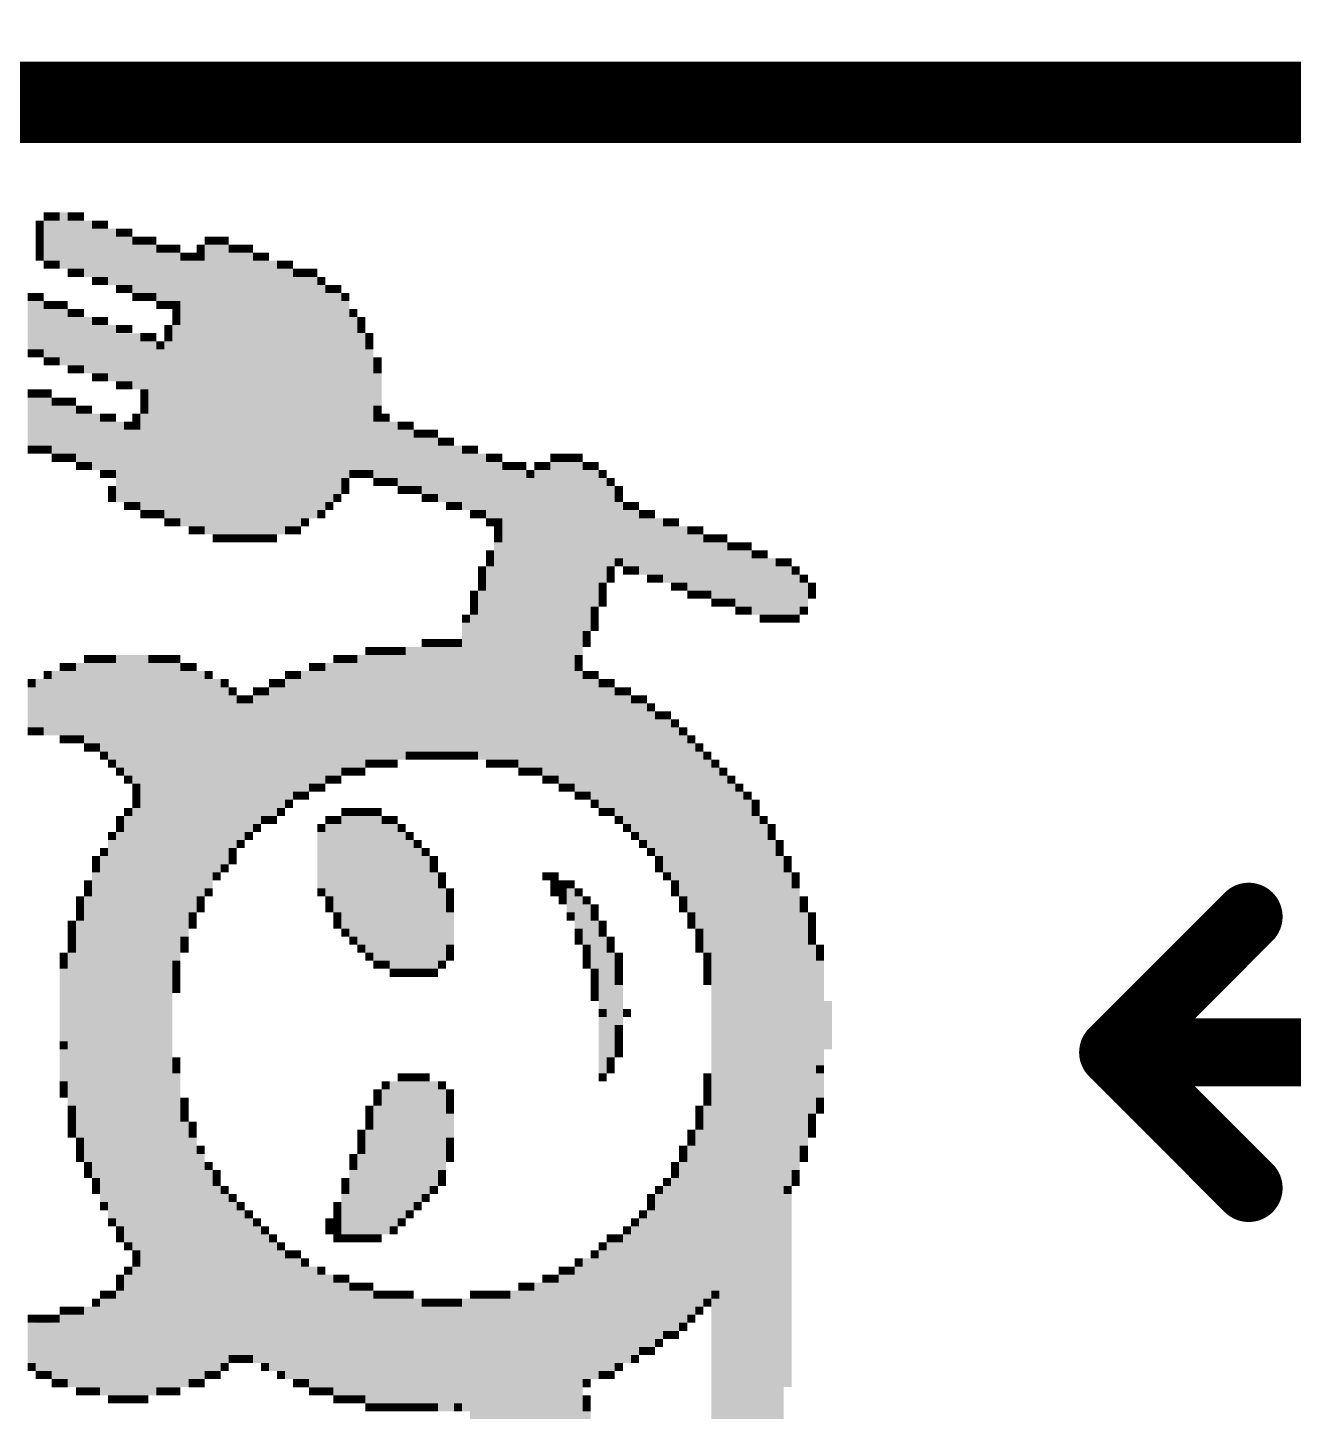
# Model space of a CAD drawing. Extents: x -16 to 95, y -11 to 53.
# Drawn here: x 53.09 to 57.83, y 24.56 to 29.74 of the extents above; entities that cross this region are included whole.
import ezdxf

# ---------------------------------------------------------------- set-up
doc = ezdxf.new("R2010")
doc.units = 0
doc.layers.add('21', color=41, linetype='CONTINUOUS')
doc.layers.add('51', color=53, linetype='CONTINUOUS')

# ---------------------------------------------------------------- blocks, each defined once
blk = doc.blocks.new('RECT')
blk.add_solid([(-0.5, -0.5), (0.5, -0.5), (-0.5, 0.5), (0.5, 0.5)])

msp = doc.modelspace()

# ---------------------------------------------------------------- linework, layer by layer
at = {"layer": '21'}
for points, const_width in [([(59.182, 29.464), (52.324, 29.464)], 0.3048), ([(57.15, 25.908), (57.658, 26.416)], 0.254), ([(57.15, 25.908), (58.674, 25.908)], 0.254), ([(57.15, 25.908), (57.658, 25.4)], 0.254)]:
    msp.add_lwpolyline(points, dxfattribs=dict(at, const_width=const_width))
at = {"layer": '21', "const_width": 0.127}
for points in [[(57.7029, 26.3711, 1), (57.6131, 26.4609)], [(57.15, 25.9715, 1), (57.15, 25.8445)], [(57.1949, 25.9529, 1), (57.1051, 25.8631)], [(57.1051, 25.9529, 1), (57.1949, 25.8631)], [(57.6131, 25.3551, 1), (57.7029, 25.4449)]]:
    msp.add_lwpolyline(points, format="xyb", dxfattribs=at)
at = {"layer": '51', "const_width": 0.127}
msp.add_lwpolyline([(58.48, 34.13, 0.4142), (48.48, 24.13)], format="xyb", dxfattribs=at)

# ---------------------------------------------------------------- block references
at = {"layer": '21', "rotation": 90}
for p, xscale, yscale in [((53.1308, 29.0068), 0.03, 0.0302), ((53.1609, 29.0369), 0.0302, 0.03), ((53.1609, 28.9465), 0.1506, 0.03), ((53.191, 29.0369), 0.0302, 0.0302), ((53.191, 28.9465), 0.1506, 0.0302), ((53.2211, 28.9466), 0.2108, 0.03), ((53.2512, 29.0369), 0.0302, 0.0302), ((53.2512, 28.9315), 0.1806, 0.0302), ((53.2815, 29.0369), 0.0302, 0.0302), ((53.2815, 28.9315), 0.1806, 0.0302), ((53.3116, 28.9164), 0.2108, 0.03), ((53.3417, 29.0068), 0.03, 0.0302), ((53.3718, 29.0068), 0.03, 0.03), ((53.1308, 28.9767), 0.0302, 0.0302), ((53.1308, 28.9466), 0.03, 0.0302), ((53.3417, 28.9014), 0.1809, 0.0302), ((53.3718, 28.9014), 0.1809, 0.03), ((53.4018, 28.8864), 0.2108, 0.0302), ((53.4319, 28.9767), 0.0302, 0.03), ((53.4319, 28.8713), 0.1806, 0.03), ((53.462, 28.9767), 0.0302, 0.0302), ((53.462, 28.8713), 0.1806, 0.0302), ((53.4923, 28.9466), 0.03, 0.0302), ((53.5224, 28.9466), 0.03, 0.03), ((53.5525, 28.9466), 0.03, 0.0302), ((53.7633, 28.9466), 0.03, 0.0302), ((53.7934, 28.9466), 0.03, 0.03), ((53.8235, 28.9466), 0.03, 0.0302), ((53.1308, 28.9165), 0.0302, 0.0302), ((53.1308, 28.8863), 0.0302, 0.0302), ((53.4923, 28.8412), 0.1808, 0.0302), ((53.5224, 28.8412), 0.1808, 0.03), ((53.5525, 28.8412), 0.1808, 0.0302), ((53.5826, 28.9165), 0.0302, 0.03), ((53.5826, 28.8111), 0.1806, 0.03), ((53.6127, 28.9165), 0.0302, 0.0302), ((53.6127, 28.8111), 0.1806, 0.0302), ((53.6429, 28.9165), 0.0302, 0.0302), ((53.6429, 28.8111), 0.1806, 0.0302), ((53.673, 28.8863), 0.0302, 0.03), ((53.7031, 28.8863), 0.0302, 0.0302), ((53.7332, 28.9165), 0.0302, 0.03), ((53.7332, 28.8863), 0.0302, 0.03), ((53.7633, 28.3895), 1.0843, 0.0302), ((53.7934, 28.3895), 1.0843, 0.03), ((53.8235, 28.3895), 1.0843, 0.0302), ((53.8537, 28.9165), 0.0302, 0.0302), ((53.8537, 28.3743), 1.0541, 0.0302), ((53.8838, 28.9165), 0.0302, 0.03), ((53.8838, 28.3743), 1.0541, 0.03), ((53.9139, 28.9165), 0.0302, 0.0302), ((53.9139, 28.3743), 1.0541, 0.0302), ((53.944, 28.8863), 0.0302, 0.03), ((53.9741, 28.8863), 0.0302, 0.0302), ((53.1609, 28.8562), 0.03, 0.03), ((53.191, 28.8562), 0.03, 0.0302), ((53.673, 28.3742), 0.9939, 0.03), ((53.7031, 28.3742), 0.9939, 0.0302), ((53.7332, 28.3742), 0.9939, 0.03), ((53.944, 28.3592), 1.0239, 0.03), ((53.9741, 28.3592), 1.0239, 0.0302), ((54.0042, 28.3592), 1.0239, 0.03), ((54.0343, 28.8562), 0.03, 0.0302), ((54.0645, 28.8562), 0.03, 0.0302), ((53.2512, 28.8261), 0.0302, 0.0302), ((53.2815, 28.8261), 0.0302, 0.0302), ((53.3417, 28.796), 0.03, 0.0302), ((53.3718, 28.796), 0.03, 0.03), ((54.0343, 28.3442), 0.9939, 0.0302), ((54.0645, 28.3592), 0.9639, 0.0302), ((54.0946, 28.8261), 0.0302, 0.03), ((54.0946, 28.3441), 0.9337, 0.03), ((54.1247, 28.8261), 0.0302, 0.0302), ((54.1247, 28.3592), 0.9035, 0.0302), ((54.1548, 28.8261), 0.0302, 0.03), ((54.1548, 28.3592), 0.9035, 0.03), ((54.1849, 28.796), 0.03, 0.0302), ((53.1007, 28.7358), 0.03, 0.03), ((53.1308, 28.7358), 0.03, 0.0302), ((53.4319, 28.7659), 0.0302, 0.03), ((53.462, 28.7659), 0.0302, 0.0302), ((53.4923, 28.7358), 0.03, 0.0302), ((53.5224, 28.7358), 0.03, 0.03), ((53.5525, 28.7358), 0.03, 0.0302), ((54.1849, 28.3594), 0.8433, 0.0302), ((54.215, 28.7659), 0.0302, 0.03), ((54.215, 28.3592), 0.7831, 0.03), ((54.2451, 28.7659), 0.0302, 0.0302), ((54.2451, 28.3743), 0.7529, 0.0302), ((54.2754, 28.7358), 0.03, 0.0302), ((53.1007, 28.6304), 0.1808, 0.03), ((53.1308, 28.6304), 0.1808, 0.0302), ((53.1609, 28.7057), 0.0302, 0.03), ((53.191, 28.7057), 0.0302, 0.0302), ((53.2211, 28.7057), 0.0302, 0.03), ((53.5826, 28.7057), 0.0302, 0.03), ((53.6127, 28.7057), 0.0302, 0.0302), ((53.6429, 28.7057), 0.0302, 0.0302), ((54.2754, 28.3895), 0.6627, 0.0302), ((53.1609, 28.6003), 0.1806, 0.03), ((53.191, 28.6003), 0.1806, 0.0302), ((53.2211, 28.5852), 0.2108, 0.03), ((53.2512, 28.6755), 0.0302, 0.0302), ((53.2512, 28.57), 0.1806, 0.0302), ((53.2815, 28.6755), 0.0302, 0.0302), ((53.2815, 28.57), 0.1806, 0.0302), ((53.3116, 28.5549), 0.2108, 0.03), ((53.3417, 28.6454), 0.03, 0.0302), ((53.3718, 28.6454), 0.03, 0.03), ((53.6429, 28.6755), 0.0302, 0.0302), ((53.6429, 28.6454), 0.03, 0.0302), ((54.3055, 28.6755), 0.0302, 0.03), ((54.3055, 28.3742), 0.5723, 0.03), ((54.3356, 28.6454), 0.03, 0.0302), ((53.3417, 28.5399), 0.1808, 0.0302), ((53.3718, 28.5399), 0.1808, 0.03), ((53.4018, 28.525), 0.2108, 0.0302), ((53.4319, 28.6153), 0.0302, 0.03), ((53.4319, 28.5098), 0.1806, 0.03), ((53.462, 28.6153), 0.0302, 0.0302), ((53.462, 28.5098), 0.1806, 0.0302), ((53.4923, 28.4947), 0.2108, 0.0302), ((53.5224, 28.5852), 0.03, 0.03), ((53.5525, 28.5852), 0.03, 0.0302), ((53.6127, 28.6153), 0.0302, 0.0302), ((53.6127, 28.5852), 0.03, 0.0302), ((53.6429, 28.2689), 0.7229, 0.0302), ((54.3356, 28.6153), 0.0302, 0.0302), ((54.3356, 28.3441), 0.5121, 0.0302), ((54.3657, 28.5852), 0.03, 0.03), ((53.1007, 28.525), 0.03, 0.03), ((53.1308, 28.525), 0.03, 0.0302), ((53.5224, 28.4797), 0.1808, 0.03), ((53.5525, 28.2539), 0.6325, 0.0302), ((53.5826, 28.5551), 0.0302, 0.03), ((53.5826, 28.2388), 0.6022, 0.03), ((53.6127, 28.2388), 0.6627, 0.0302), ((54.3657, 28.5551), 0.0302, 0.03), ((54.3657, 28.314), 0.4519, 0.03), ((53.1609, 28.4949), 0.0302, 0.03), ((53.191, 28.4949), 0.0302, 0.0302), ((54.3957, 28.4797), 0.0605, 0.0302), ((53.2512, 28.4646), 0.0302, 0.0302), ((53.2815, 28.4646), 0.0302, 0.0302), ((53.3417, 28.4345), 0.03, 0.0302), ((53.3718, 28.4345), 0.03, 0.03), ((54.3957, 28.3893), 0.1204, 0.0302), ((53.1007, 28.3743), 0.03, 0.03), ((53.1308, 28.3743), 0.03, 0.0302), ((53.1609, 28.3743), 0.03, 0.03), ((53.4319, 28.4044), 0.0302, 0.03), ((53.462, 28.4044), 0.0302, 0.0302), ((53.5224, 28.3743), 0.03, 0.03), ((53.1007, 28.2689), 0.1809, 0.03), ((53.1308, 28.2689), 0.1809, 0.0302), ((53.1609, 28.2689), 0.1809, 0.03), ((53.191, 28.3442), 0.0302, 0.0302), ((53.2211, 28.3442), 0.0302, 0.03), ((53.2512, 28.3442), 0.0302, 0.0302), ((53.5224, 28.3442), 0.0302, 0.03), ((53.191, 28.2388), 0.1806, 0.0302), ((53.2211, 28.2388), 0.1806, 0.03), ((53.2512, 28.2388), 0.1806, 0.0302), ((53.2815, 28.3141), 0.03, 0.0302), ((53.2815, 28.2087), 0.1808, 0.0302), ((53.3116, 28.3141), 0.03, 0.03), ((53.3116, 28.2087), 0.1808, 0.03), ((53.3417, 28.1936), 0.2111, 0.0302), ((53.3718, 28.284), 0.0302, 0.03), ((53.4018, 28.284), 0.0302, 0.0302), ((53.4923, 28.284), 0.0302, 0.0302), ((53.5224, 28.3141), 0.03, 0.03), ((53.5224, 28.1184), 0.3614, 0.03), ((54.3957, 28.3141), 0.03, 0.0302), ((54.3957, 28.284), 0.0302, 0.0302), ((54.426, 28.284), 0.0302, 0.0302), ((53.3718, 28.1785), 0.1808, 0.03), ((53.4018, 28.1785), 0.1808, 0.0302), ((53.4319, 28.1183), 0.3012, 0.03), ((53.462, 28.2538), 0.0302, 0.0302), ((53.462, 28.1032), 0.271, 0.0302), ((53.4923, 28.2538), 0.0302, 0.0302), ((53.4923, 28.1032), 0.271, 0.0302), ((54.3957, 28.1635), 0.2108, 0.0302), ((54.426, 28.1635), 0.2108, 0.0302), ((54.4561, 28.1635), 0.2108, 0.03), ((54.4862, 28.2538), 0.0302, 0.0302), ((54.4862, 28.1333), 0.2108, 0.0302), ((54.5163, 28.2538), 0.0302, 0.03), ((54.5163, 28.1333), 0.2108, 0.03), ((54.5464, 28.2237), 0.03, 0.0302), ((54.5765, 28.2237), 0.03, 0.03), ((54.6066, 28.2237), 0.03, 0.0302), ((53.1007, 28.1635), 0.03, 0.03), ((53.1308, 28.1635), 0.03, 0.0302), ((53.1609, 28.1635), 0.03, 0.03), ((54.5464, 28.1183), 0.1809, 0.0302), ((54.5765, 28.1033), 0.2108, 0.03), ((54.6066, 28.1033), 0.2108, 0.0302), ((54.6368, 28.1936), 0.0302, 0.0302), ((54.6368, 28.0731), 0.2108, 0.0302), ((54.6669, 28.1936), 0.0302, 0.03), ((54.6669, 28.0731), 0.2108, 0.03), ((54.697, 28.0731), 0.2108, 0.0302), ((54.7271, 28.1635), 0.03, 0.03), ((54.7572, 28.1635), 0.03, 0.0302), ((53.191, 28.1334), 0.0302, 0.0302), ((53.2211, 28.1334), 0.0302, 0.03), ((53.2512, 28.1334), 0.0302, 0.0302), ((54.7271, 28.0431), 0.2108, 0.03), ((54.7572, 28.0431), 0.2108, 0.0302), ((54.7873, 28.0431), 0.2108, 0.03), ((54.8174, 28.1334), 0.0302, 0.0302), ((54.8476, 28.1334), 0.0302, 0.0302), ((55.0584, 28.1334), 0.0302, 0.0302), ((55.0885, 28.1334), 0.0302, 0.03), ((55.1186, 28.1334), 0.0302, 0.0302), ((55.1487, 28.1334), 0.0302, 0.03), ((53.2815, 28.1032), 0.0302, 0.0302), ((53.3116, 28.1032), 0.0302, 0.03), ((53.3718, 28.0731), 0.03, 0.03), ((53.4018, 28.0731), 0.03, 0.0302), ((54.3055, 28.0731), 0.03, 0.03), ((54.3356, 28.0731), 0.03, 0.0302), ((54.3657, 28.0731), 0.03, 0.03), ((54.8174, 28.0129), 0.2108, 0.0302), ((54.8476, 28.0129), 0.2108, 0.0302), ((54.8777, 28.1032), 0.0302, 0.03), ((54.8777, 27.546), 1.0841, 0.03), ((54.9078, 28.1032), 0.0302, 0.0302), ((54.9078, 27.546), 1.0841, 0.0302), ((54.9379, 28.1032), 0.0302, 0.03), ((54.9379, 27.5309), 1.1143, 0.03), ((54.968, 28.0731), 0.03, 0.0302), ((54.9981, 28.1032), 0.0302, 0.03), ((54.9981, 27.5309), 1.1143, 0.03), ((55.0282, 28.1032), 0.0302, 0.0302), ((55.0282, 27.5159), 1.1443, 0.0302), ((55.0584, 27.5311), 1.1745, 0.0302), ((55.0885, 27.5159), 1.2047, 0.03), ((55.1186, 27.5159), 1.2047, 0.0302), ((55.1487, 27.7569), 0.7229, 0.03), ((55.1788, 28.1032), 0.0302, 0.0302), ((55.1788, 27.787), 0.6022, 0.0302), ((55.2091, 28.1032), 0.0302, 0.0302), ((55.2091, 27.8322), 0.5118, 0.0302), ((55.2392, 28.0731), 0.03, 0.03), ((53.4018, 27.9978), 0.0602, 0.0302), ((54.2754, 28.043), 0.0302, 0.0302), ((54.2754, 28.0129), 0.03, 0.0302), ((54.3957, 28.043), 0.0302, 0.0302), ((54.426, 28.043), 0.0302, 0.0302), ((54.4561, 28.043), 0.0302, 0.03), ((54.4862, 28.0129), 0.03, 0.0302), ((54.5163, 28.0129), 0.03, 0.03), ((54.5464, 28.0129), 0.03, 0.0302), ((54.968, 27.5159), 1.0843, 0.0302), ((55.2392, 27.8623), 0.3917, 0.03), ((55.2693, 28.043), 0.0302, 0.0302), ((55.2693, 27.8774), 0.301, 0.0302), ((55.2994, 27.9978), 0.0602, 0.03), ((54.2451, 27.9828), 0.0302, 0.0302), ((54.5765, 27.9828), 0.0302, 0.03), ((54.6066, 27.9828), 0.0302, 0.0302), ((53.462, 27.9527), 0.03, 0.0302), ((53.4923, 27.9527), 0.03, 0.0302), ((53.5224, 27.9226), 0.0302, 0.03), ((53.5525, 27.9226), 0.0302, 0.0302), ((53.5826, 27.9226), 0.0302, 0.03), ((54.1849, 27.9226), 0.0302, 0.0302), ((54.215, 27.9527), 0.03, 0.03), ((54.6669, 27.9527), 0.03, 0.03), ((54.697, 27.9527), 0.03, 0.0302), ((54.7572, 27.9226), 0.0302, 0.0302), ((54.7873, 27.9226), 0.0302, 0.03), ((55.2994, 27.8623), 0.2108, 0.03), ((55.3295, 27.9527), 0.03, 0.0302), ((55.3295, 27.8323), 0.2108, 0.0302), ((55.3596, 27.9527), 0.03, 0.03), ((55.3596, 27.8323), 0.2108, 0.03), ((55.3897, 27.9226), 0.0302, 0.0302), ((55.4199, 27.9226), 0.0302, 0.0302), ((53.6127, 27.8924), 0.0302, 0.0302), ((53.6429, 27.8924), 0.0302, 0.0302), ((53.7031, 27.8623), 0.03, 0.0302), ((53.7332, 27.8623), 0.03, 0.03), ((54.0645, 27.8623), 0.03, 0.0302), ((54.0946, 27.8623), 0.03, 0.03), ((54.1247, 27.8924), 0.0302, 0.0302), ((54.8174, 27.8924), 0.0302, 0.0302), ((54.8476, 27.8924), 0.0302, 0.0302), ((54.8476, 27.8623), 0.03, 0.0302), ((55.3897, 27.8021), 0.2108, 0.0302), ((55.4199, 27.8021), 0.2108, 0.0302), ((55.45, 27.8021), 0.2108, 0.03), ((55.4801, 27.8924), 0.0302, 0.0302), ((55.4801, 27.7719), 0.2108, 0.0302), ((55.5102, 27.8924), 0.0302, 0.03), ((55.5102, 27.7719), 0.2108, 0.03), ((55.5403, 27.7719), 0.2108, 0.0302), ((55.5704, 27.8623), 0.03, 0.03), ((55.6005, 27.8623), 0.03, 0.0302), ((53.7934, 27.8322), 0.0302, 0.03), ((53.8235, 27.8322), 0.0302, 0.0302), ((53.8537, 27.8322), 0.0302, 0.0302), ((53.8838, 27.8322), 0.0302, 0.03), ((53.9139, 27.8322), 0.0302, 0.0302), ((53.944, 27.8322), 0.0302, 0.03), ((53.9741, 27.8322), 0.0302, 0.0302), ((54.0042, 27.8322), 0.0302, 0.03), ((54.8476, 27.8322), 0.0302, 0.0302), ((54.8476, 27.4105), 0.8131, 0.0302), ((55.5704, 27.7419), 0.2108, 0.03), ((55.6005, 27.7419), 0.2108, 0.0302), ((55.6307, 27.8322), 0.0302, 0.0302), ((55.6307, 27.7268), 0.1806, 0.0302), ((55.6608, 27.8322), 0.0302, 0.03), ((55.6608, 27.7117), 0.2108, 0.03), ((55.6909, 27.8322), 0.0302, 0.0302), ((55.6909, 27.7117), 0.2108, 0.0302), ((55.721, 27.8021), 0.03, 0.03), ((55.7511, 27.8021), 0.03, 0.0302), ((55.7812, 27.8021), 0.03, 0.03), ((54.8174, 27.772), 0.0302, 0.0302), ((55.721, 27.6967), 0.1809, 0.03), ((55.7511, 27.6817), 0.2108, 0.0302), ((55.7812, 27.6817), 0.2108, 0.03), ((55.8113, 27.772), 0.0302, 0.0302), ((55.8415, 27.772), 0.0302, 0.0302), ((54.7873, 27.7118), 0.0302, 0.03), ((54.8174, 27.7419), 0.03, 0.0302), ((54.8174, 27.3655), 0.7229, 0.0302), ((55.2693, 27.7118), 0.0302, 0.0302), ((55.2994, 27.7419), 0.03, 0.03), ((55.3295, 27.7118), 0.0302, 0.0302), ((55.3596, 27.7118), 0.0302, 0.03), ((55.8113, 27.6515), 0.2108, 0.0302), ((55.8415, 27.6515), 0.2108, 0.0302), ((55.8716, 27.6515), 0.2108, 0.03), ((55.9017, 27.7419), 0.03, 0.0302), ((55.9017, 27.6365), 0.1808, 0.0302), ((55.9318, 27.7419), 0.03, 0.03), ((55.9318, 27.6365), 0.1808, 0.03), ((55.9619, 27.7118), 0.0302, 0.0302), ((54.7873, 27.6666), 0.0602, 0.03), ((55.2392, 27.6363), 0.0602, 0.03), ((55.2693, 27.6816), 0.0302, 0.0302), ((55.4199, 27.6816), 0.0302, 0.0302), ((55.45, 27.6816), 0.0302, 0.03), ((55.5102, 27.6515), 0.03, 0.03), ((55.5403, 27.6515), 0.03, 0.0302), ((55.9619, 27.6214), 0.1506, 0.0302), ((55.9921, 27.6816), 0.0302, 0.0302), ((55.9921, 27.6214), 0.0902, 0.0302), ((56.0222, 27.6363), 0.0602, 0.03), ((54.7572, 27.6214), 0.0302, 0.0302), ((54.7572, 27.5761), 0.0602, 0.0302), ((54.7873, 27.3202), 0.6325, 0.03), ((55.2392, 27.5913), 0.03, 0.03), ((55.5704, 27.6214), 0.0302, 0.03), ((55.6005, 27.6214), 0.0302, 0.0302), ((55.6307, 27.6214), 0.0302, 0.0302), ((55.6608, 27.5913), 0.03, 0.03), ((55.6909, 27.5913), 0.03, 0.0302), ((55.721, 27.5913), 0.03, 0.03), ((55.2091, 27.5462), 0.0602, 0.0302), ((55.7511, 27.5612), 0.0302, 0.0302), ((55.7812, 27.5612), 0.0302, 0.03), ((55.9921, 27.5612), 0.0302, 0.0302), ((54.7271, 27.5311), 0.03, 0.03), ((54.7271, 27.4709), 0.0904, 0.03), ((54.7572, 27.29), 0.5121, 0.0302), ((55.2091, 27.501), 0.0302, 0.0302), ((55.8415, 27.5311), 0.03, 0.0302), ((55.8716, 27.5311), 0.03, 0.03), ((55.9017, 27.5311), 0.03, 0.0302), ((55.9318, 27.5311), 0.03, 0.03), ((55.9619, 27.5311), 0.03, 0.0302), ((54.5765, 27.4406), 0.03, 0.03), ((54.6066, 27.4406), 0.03, 0.0302), ((54.6368, 27.4406), 0.03, 0.0302), ((54.6669, 27.4406), 0.03, 0.03), ((54.697, 27.4406), 0.03, 0.0302), ((55.1788, 27.4707), 0.0302, 0.0302), ((55.1788, 27.4406), 0.03, 0.0302), ((54.3657, 27.4105), 0.0302, 0.03), ((54.3957, 27.4105), 0.0302, 0.0302), ((54.426, 27.4105), 0.0302, 0.0302), ((54.4561, 27.4105), 0.0302, 0.03), ((54.4862, 27.4105), 0.0302, 0.0302), ((54.5163, 27.2298), 0.3917, 0.03), ((54.5464, 27.2298), 0.3917, 0.0302), ((54.5765, 27.2298), 0.3917, 0.03), ((54.6066, 27.2298), 0.3917, 0.0302), ((54.6368, 27.2298), 0.3917, 0.0302), ((54.6669, 27.2298), 0.3917, 0.03), ((54.697, 27.2298), 0.3917, 0.0302), ((54.7271, 27.2298), 0.3917, 0.03), ((53.2211, 27.3503), 0.0302, 0.03), ((53.2512, 27.3503), 0.0302, 0.0302), ((53.2815, 27.2298), 0.2713, 0.0302), ((53.3116, 27.3804), 0.03, 0.03), ((53.3116, 27.2148), 0.3012, 0.03), ((53.3417, 27.3804), 0.03, 0.0302), ((53.3417, 27.2148), 0.3012, 0.0302), ((53.3718, 27.3804), 0.03, 0.03), ((53.3718, 27.1997), 0.3315, 0.03), ((53.4018, 27.3804), 0.03, 0.0302), ((53.4018, 27.1847), 0.3614, 0.0302), ((53.4319, 27.1846), 0.4216, 0.03), ((53.462, 27.1696), 0.4516, 0.0302), ((53.4923, 27.1545), 0.4818, 0.0302), ((53.5224, 26.01), 2.7709, 0.03), ((53.5525, 27.3804), 0.03, 0.0302), ((53.5525, 25.995), 2.7409, 0.0302), ((53.5826, 27.3804), 0.03, 0.03), ((53.5826, 26.0101), 2.7107, 0.03), ((53.6127, 27.3804), 0.03, 0.0302), ((53.6127, 26.7179), 1.2951, 0.0302), ((53.6429, 27.3804), 0.03, 0.0302), ((53.6429, 26.8082), 1.1146, 0.0302), ((53.673, 27.3503), 0.0302, 0.03), ((53.7031, 27.3503), 0.0302, 0.0302), ((54.1548, 27.3503), 0.0302, 0.03), ((54.1849, 27.3503), 0.0302, 0.0302), ((54.215, 27.1546), 0.4216, 0.03), ((54.2451, 27.3804), 0.03, 0.0302), ((54.2451, 27.1546), 0.4216, 0.0302), ((54.2754, 27.3804), 0.03, 0.0302), ((54.2754, 27.1696), 0.3917, 0.0302), ((54.3055, 27.3804), 0.03, 0.03), ((54.3055, 27.1696), 0.3917, 0.03), ((54.3356, 27.1846), 0.4216, 0.0302), ((54.3657, 27.1997), 0.3914, 0.03), ((54.3957, 27.1997), 0.3914, 0.0302), ((54.426, 27.1997), 0.3914, 0.0302), ((54.4561, 27.1997), 0.3914, 0.03), ((54.4862, 27.1997), 0.3914, 0.0302), ((55.1487, 27.3804), 0.03, 0.03), ((55.1487, 27.3503), 0.0302, 0.03), ((53.1007, 27.29), 0.03, 0.03), ((53.1308, 27.2147), 0.1806, 0.0302), ((53.1609, 27.3201), 0.0302, 0.03), ((53.1609, 27.1996), 0.2108, 0.03), ((53.191, 27.2147), 0.241, 0.0302), ((53.2211, 27.2147), 0.241, 0.03), ((53.2512, 27.2147), 0.241, 0.0302), ((53.673, 26.8383), 0.9939, 0.03), ((53.7031, 26.8835), 0.9035, 0.0302), ((53.7332, 26.9136), 0.8433, 0.03), ((53.7633, 27.3201), 0.0302, 0.0302), ((53.7633, 26.9135), 0.7831, 0.0302), ((53.7934, 26.9437), 0.7226, 0.03), ((53.8235, 27.29), 0.03, 0.0302), ((54.0042, 27.29), 0.03, 0.03), ((54.0343, 27.29), 0.03, 0.0302), ((54.0645, 27.3201), 0.0302, 0.0302), ((54.0645, 27.0792), 0.4516, 0.0302), ((54.0946, 27.3201), 0.0302, 0.03), ((54.0946, 27.0942), 0.4216, 0.03), ((54.1247, 27.1093), 0.4519, 0.0302), ((54.1548, 27.1244), 0.4216, 0.03), ((54.1849, 27.1244), 0.4216, 0.0302), ((55.1487, 27.1093), 0.4519, 0.03), ((55.1788, 27.3201), 0.0302, 0.0302), ((55.1788, 27.0942), 0.4216, 0.0302), ((55.2091, 27.3201), 0.0302, 0.0302), ((55.2091, 27.0792), 0.4516, 0.0302), ((55.2392, 27.29), 0.03, 0.03), ((55.2693, 27.29), 0.03, 0.0302), ((53.1007, 27.1997), 0.1506, 0.03), ((53.8235, 26.9437), 0.6627, 0.0302), ((53.8537, 27.2599), 0.0302, 0.0302), ((53.8537, 26.9587), 0.5723, 0.0302), ((53.8838, 27.2298), 0.03, 0.03), ((53.9139, 27.2298), 0.03, 0.0302), ((53.944, 27.2599), 0.0302, 0.03), ((53.944, 27.0039), 0.4818, 0.03), ((53.9741, 27.2599), 0.0302, 0.0302), ((53.9741, 27.019), 0.4516, 0.0302), ((54.0042, 27.0341), 0.4818, 0.03), ((54.0343, 27.0491), 0.4519, 0.0302), ((55.2392, 27.0491), 0.4519, 0.03), ((55.2693, 27.0491), 0.4519, 0.0302), ((55.2994, 27.2599), 0.0302, 0.03), ((55.2994, 27.019), 0.4516, 0.03), ((55.3295, 27.2599), 0.0302, 0.0302), ((55.3295, 27.0039), 0.4818, 0.0302), ((55.3596, 27.2298), 0.03, 0.03), ((55.3897, 27.2298), 0.03, 0.0302), ((53.8838, 26.9588), 0.5121, 0.03), ((53.9139, 26.9739), 0.4818, 0.0302), ((55.3596, 26.9739), 0.4818, 0.03), ((55.3897, 26.9588), 0.5121, 0.0302), ((55.4199, 27.1997), 0.0302, 0.0302), ((55.4199, 26.9286), 0.5121, 0.0302), ((55.45, 27.1696), 0.03, 0.03), ((55.45, 26.8986), 0.5121, 0.03), ((55.4801, 27.1696), 0.03, 0.0302), ((55.4801, 26.8685), 0.5723, 0.0302), ((55.5102, 27.1395), 0.0302, 0.03), ((53.1007, 27.1093), 0.0302, 0.03), ((53.1308, 27.1093), 0.0302, 0.0302), ((53.2211, 27.0792), 0.03, 0.03), ((53.2512, 27.0792), 0.03, 0.0302), ((53.2815, 27.0792), 0.03, 0.0302), ((55.5102, 26.8383), 0.5723, 0.03), ((55.5403, 27.1093), 0.0302, 0.0302), ((55.5403, 26.7931), 0.6022, 0.0302), ((55.5704, 27.0792), 0.03, 0.03), ((53.3116, 27.0491), 0.0302, 0.03), ((53.3417, 27.0491), 0.0302, 0.0302), ((55.5704, 26.748), 0.6325, 0.03), ((55.6005, 27.0491), 0.0302, 0.0302), ((53.3718, 27.019), 0.03, 0.03), ((53.4018, 26.9889), 0.0302, 0.0302), ((54.3657, 26.9889), 0.0302, 0.03), ((54.3957, 26.9889), 0.0302, 0.0302), ((54.426, 26.9889), 0.0302, 0.0302), ((54.4561, 26.9889), 0.0302, 0.03), ((54.5163, 27.019), 0.03, 0.03), ((54.5464, 27.019), 0.03, 0.0302), ((54.5765, 27.019), 0.03, 0.03), ((54.6066, 27.019), 0.03, 0.0302), ((54.6368, 27.019), 0.03, 0.0302), ((54.6669, 27.019), 0.03, 0.03), ((54.697, 27.019), 0.03, 0.0302), ((54.7271, 27.019), 0.03, 0.03), ((54.7572, 27.019), 0.03, 0.0302), ((54.8174, 26.9889), 0.0302, 0.0302), ((54.8476, 26.9889), 0.0302, 0.0302), ((54.8777, 26.9889), 0.0302, 0.03), ((54.9078, 26.9889), 0.0302, 0.0302), ((55.6005, 26.7028), 0.6624, 0.0302), ((55.6307, 27.019), 0.03, 0.0302), ((55.6307, 26.6426), 0.7229, 0.0302), ((55.6608, 26.9889), 0.0302, 0.03), ((53.4319, 26.9588), 0.03, 0.03), ((53.462, 26.9287), 0.0302, 0.0302), ((54.215, 26.9287), 0.0302, 0.03), ((54.2451, 26.9287), 0.0302, 0.0302), ((54.2754, 26.9588), 0.03, 0.0302), ((54.3055, 26.9588), 0.03, 0.03), ((54.3356, 26.9588), 0.03, 0.0302), ((54.9379, 26.9588), 0.03, 0.03), ((54.968, 26.9588), 0.03, 0.0302), ((54.9981, 26.9588), 0.03, 0.03), ((55.0282, 26.9287), 0.0302, 0.0302), ((55.0584, 26.9287), 0.0302, 0.0302), ((55.6608, 26.5521), 0.8433, 0.03), ((55.6909, 26.9588), 0.03, 0.0302), ((55.6909, 25.4378), 3.0119, 0.0302), ((55.721, 26.9287), 0.0302, 0.03), ((53.4923, 26.8985), 0.0302, 0.0302), ((53.4923, 26.8684), 0.03, 0.0302), ((54.0946, 26.8684), 0.03, 0.03), ((54.1247, 26.8684), 0.03, 0.0302), ((54.1548, 26.8985), 0.0302, 0.03), ((54.1849, 26.8985), 0.0302, 0.0302), ((55.0885, 26.8985), 0.0302, 0.03), ((55.1186, 26.8985), 0.0302, 0.0302), ((55.1487, 26.8684), 0.03, 0.03), ((55.1788, 26.8684), 0.03, 0.0302), ((55.721, 25.4528), 2.9215, 0.03), ((55.7511, 26.8985), 0.0302, 0.0302), ((55.7511, 25.4678), 2.8311, 0.0302), ((55.7812, 26.8684), 0.03, 0.03), ((53.4923, 26.8383), 0.0302, 0.0302), ((54.0645, 26.8383), 0.0302, 0.0302), ((55.2091, 26.8383), 0.0302, 0.0302), ((55.7812, 25.498), 2.7107, 0.03), ((55.8113, 26.8383), 0.0302, 0.0302), ((53.4319, 26.7781), 0.0302, 0.03), ((53.462, 26.8082), 0.03, 0.0302), ((53.462, 25.995), 1.5964, 0.0302), ((53.4923, 25.9949), 1.6566, 0.0302), ((53.9741, 26.7781), 0.0302, 0.0302), ((54.0042, 26.7781), 0.0302, 0.03), ((54.0343, 26.8082), 0.03, 0.0302), ((54.215, 26.7781), 0.0302, 0.03), ((54.2451, 26.7781), 0.0302, 0.0302), ((54.2754, 26.8082), 0.03, 0.0302), ((54.2754, 26.5824), 0.4216, 0.0302), ((54.3055, 26.8082), 0.03, 0.03), ((54.3055, 26.5673), 0.4519, 0.03), ((54.3356, 26.8082), 0.03, 0.0302), ((54.3356, 26.5521), 0.4821, 0.0302), ((54.3657, 26.8082), 0.03, 0.03), ((54.3657, 26.5372), 0.5121, 0.03), ((54.3957, 26.8082), 0.03, 0.0302), ((54.3957, 26.522), 0.5423, 0.0302), ((54.426, 26.7781), 0.0302, 0.0302), ((54.4561, 26.7781), 0.0302, 0.03), ((55.2392, 26.8082), 0.03, 0.03), ((55.2693, 26.8082), 0.03, 0.0302), ((55.2994, 26.7781), 0.0302, 0.03), ((55.8113, 26.8082), 0.03, 0.0302), ((55.8113, 25.498), 2.5903, 0.0302), ((55.8415, 26.7781), 0.0302, 0.0302), ((53.4018, 26.7179), 0.0302, 0.0302), ((53.4319, 26.748), 0.03, 0.03), ((53.4319, 25.995), 1.476, 0.03), ((53.9139, 26.7179), 0.0302, 0.0302), ((53.944, 26.748), 0.03, 0.03), ((54.1849, 26.748), 0.03, 0.0302), ((54.1849, 26.6275), 0.2111, 0.0302), ((54.215, 26.6275), 0.271, 0.03), ((54.2451, 26.5974), 0.3312, 0.0302), ((54.426, 26.5069), 0.5121, 0.0302), ((54.4561, 26.4919), 0.542, 0.03), ((54.4862, 26.748), 0.03, 0.0302), ((54.4862, 26.477), 0.5121, 0.0302), ((54.5163, 26.7179), 0.0302, 0.03), ((55.3295, 26.748), 0.03, 0.0302), ((55.3596, 26.7179), 0.0302, 0.03), ((55.8415, 25.5431), 2.4397, 0.0302), ((55.8716, 26.748), 0.03, 0.03), ((55.8716, 26.7179), 0.0302, 0.03), ((53.4018, 25.995), 1.4155, 0.0302), ((53.8838, 26.6877), 0.0302, 0.03), ((54.5163, 26.4618), 0.4818, 0.03), ((54.5464, 26.6877), 0.0302, 0.0302), ((55.3897, 26.6877), 0.0302, 0.0302), ((55.8716, 25.5582), 2.289, 0.03), ((55.9017, 26.6877), 0.0302, 0.0302), ((53.3417, 26.6275), 0.0302, 0.0302), ((53.3718, 26.6576), 0.03, 0.03), ((53.3718, 25.995), 1.2951, 0.03), ((53.8537, 26.6576), 0.03, 0.0302), ((53.8537, 26.6275), 0.0302, 0.0302), ((54.5464, 26.4467), 0.4516, 0.0302), ((54.5765, 26.6576), 0.03, 0.03), ((54.5765, 26.4317), 0.4216, 0.03), ((54.6066, 26.6275), 0.0302, 0.0302), ((55.4199, 26.6576), 0.03, 0.0302), ((55.45, 26.6275), 0.0302, 0.03), ((55.9017, 26.6576), 0.03, 0.0302), ((55.9017, 25.6186), 2.048, 0.0302), ((55.9318, 26.6275), 0.0302, 0.03), ((53.3417, 26.5974), 0.03, 0.0302), ((53.3417, 26.0101), 1.1445, 0.0302), ((53.7934, 26.5673), 0.0302, 0.03), ((53.8235, 26.5974), 0.03, 0.0302), ((54.6066, 26.5974), 0.03, 0.0302), ((54.6066, 26.4016), 0.3614, 0.0302), ((54.6368, 26.5521), 0.0605, 0.0302), ((55.0282, 26.5673), 0.0302, 0.0302), ((55.0584, 26.5521), 0.0605, 0.0302), ((55.45, 26.5974), 0.03, 0.03), ((55.4801, 26.5673), 0.0302, 0.0302), ((55.9318, 26.5974), 0.03, 0.03), ((55.9318, 25.995), 1.1747, 0.03), ((55.9619, 26.5673), 0.0302, 0.0302), ((53.3116, 26.522), 0.0602, 0.03), ((53.7633, 26.5069), 0.03, 0.0302), ((54.1849, 26.5069), 0.03, 0.0302), ((54.6368, 26.3864), 0.271, 0.0302), ((54.6669, 26.5069), 0.03, 0.03), ((55.0584, 26.5069), 0.03, 0.0302), ((55.0885, 26.537), 0.0302, 0.03), ((55.0885, 26.5069), 0.03, 0.03), ((55.1186, 26.537), 0.0302, 0.0302), ((55.1186, 26.4768), 0.0902, 0.0302), ((55.1487, 26.5069), 0.03, 0.03), ((55.5102, 26.537), 0.0302, 0.03), ((55.5102, 26.5069), 0.03, 0.03), ((55.9619, 26.537), 0.0302, 0.0302), ((55.9619, 25.9949), 1.0541, 0.0302), ((53.2815, 26.4768), 0.0302, 0.0302), ((53.3116, 25.995), 0.9939, 0.03), ((53.7332, 26.4768), 0.0302, 0.03), ((54.215, 26.4618), 0.0602, 0.03), ((54.6669, 26.4618), 0.0602, 0.03), ((55.0885, 26.4768), 0.0302, 0.03), ((55.1487, 26.4317), 0.1204, 0.03), ((55.1788, 26.4768), 0.0302, 0.0302), ((55.5403, 26.4768), 0.0302, 0.0302), ((55.9921, 26.4618), 0.0602, 0.0302), ((53.2815, 26.4316), 0.0602, 0.0302), ((53.7031, 26.4016), 0.0602, 0.0302), ((53.7332, 26.4467), 0.03, 0.03), ((54.2451, 26.4166), 0.0302, 0.0302), ((54.6669, 26.3714), 0.1207, 0.03), ((55.1186, 26.4166), 0.0302, 0.0302), ((55.1788, 26.3864), 0.1506, 0.0302), ((55.2091, 26.4467), 0.03, 0.0302), ((55.2091, 26.4166), 0.0302, 0.0302), ((55.5403, 26.4467), 0.03, 0.0302), ((55.5704, 26.4166), 0.0302, 0.03), ((55.9921, 25.995), 0.8735, 0.0302), ((56.0222, 26.4016), 0.0602, 0.03), ((53.2512, 26.3865), 0.03, 0.0302), ((53.2512, 26.3413), 0.0605, 0.0302), ((53.2815, 25.995), 0.8131, 0.0302), ((54.2451, 26.3865), 0.03, 0.0302), ((54.2754, 26.3564), 0.0302, 0.0302), ((55.1487, 26.3564), 0.0302, 0.03), ((55.2091, 26.3112), 0.1806, 0.0302), ((55.2392, 26.3865), 0.03, 0.03), ((55.2392, 26.3564), 0.0302, 0.03), ((55.5704, 26.3865), 0.03, 0.03), ((55.6005, 26.3413), 0.0605, 0.0302), ((56.0222, 26.3564), 0.0302, 0.03), ((53.673, 26.3262), 0.0302, 0.03), ((54.3055, 26.3262), 0.0302, 0.03), ((55.1487, 26.3262), 0.0302, 0.03), ((55.2392, 26.2058), 0.271, 0.03), ((55.2693, 26.3262), 0.0302, 0.0302), ((56.0222, 26.3262), 0.0302, 0.03), ((53.2211, 26.251), 0.0602, 0.03), ((53.2512, 26.2961), 0.03, 0.0302), ((53.2512, 25.995), 0.5723, 0.0302), ((53.673, 26.2961), 0.03, 0.03), ((54.3356, 26.2961), 0.03, 0.0302), ((54.3657, 26.266), 0.0302, 0.03), ((54.6669, 26.2961), 0.03, 0.03), ((54.6669, 26.266), 0.0302, 0.03), ((55.1788, 26.281), 0.0602, 0.0302), ((55.2693, 26.2961), 0.03, 0.0302), ((55.2693, 26.0853), 0.3917, 0.0302), ((55.2994, 26.251), 0.0602, 0.03), ((55.6005, 26.2961), 0.03, 0.0302), ((55.6307, 26.251), 0.0602, 0.0302), ((56.0222, 25.9949), 0.6325, 0.03), ((56.0523, 26.281), 0.0602, 0.0302), ((53.2211, 26.1456), 0.1506, 0.03), ((53.6429, 26.2208), 0.0602, 0.0302), ((54.3957, 26.2359), 0.03, 0.0302), ((54.426, 26.2359), 0.03, 0.0302), ((54.4561, 26.2058), 0.0302, 0.03), ((54.4862, 26.2058), 0.0302, 0.0302), ((54.5163, 26.2058), 0.0302, 0.03), ((54.5464, 26.2058), 0.0302, 0.0302), ((54.5765, 26.2058), 0.0302, 0.03), ((54.6066, 26.2058), 0.0302, 0.0302), ((54.6368, 26.2359), 0.03, 0.0302), ((55.1788, 26.2359), 0.03, 0.0302), ((55.2091, 26.1908), 0.0602, 0.0302), ((55.2994, 26.1908), 0.0602, 0.03), ((55.6307, 26.1908), 0.0602, 0.0302), ((56.0523, 26.2058), 0.0902, 0.0302), ((53.6429, 26.1606), 0.0602, 0.0302), ((55.2091, 26.1305), 0.0605, 0.0302), ((55.2994, 26.0854), 0.1506, 0.03), ((56.0523, 26.0101), 0.3012, 0.0302), ((55.6608, 25.995), 0.271, 0.03), ((53.2211, 26.0101), 0.1204, 0.03), ((53.6127, 25.995), 0.1506, 0.0302), ((55.2392, 26.0552), 0.0302, 0.03), ((55.3295, 26.0552), 0.0302, 0.0302), ((56.0824, 26.01), 0.1806, 0.03), ((55.2392, 25.9347), 0.2108, 0.03), ((55.2994, 25.995), 0.0302, 0.03), ((53.2211, 25.9348), 0.0302, 0.03), ((55.2994, 25.9498), 0.0602, 0.03), ((53.2211, 25.8595), 0.1204, 0.03), ((53.6127, 25.2872), 1.2649, 0.0302), ((55.2994, 25.9046), 0.0302, 0.03), ((53.6429, 25.8594), 0.0602, 0.0302), ((55.2693, 25.8745), 0.03, 0.0302), ((55.2693, 25.8444), 0.0302, 0.0302), ((55.6608, 25.4378), 0.8433, 0.03), ((56.0523, 25.8444), 0.0302, 0.0302), ((53.2211, 25.7691), 0.0605, 0.03), ((53.6429, 25.784), 0.0904, 0.0302), ((54.426, 25.7842), 0.0302, 0.0302), ((54.4561, 25.5281), 0.5423, 0.03), ((54.4862, 25.8143), 0.03, 0.0302), ((54.4862, 25.5433), 0.5121, 0.0302), ((54.5163, 25.8143), 0.03, 0.03), ((54.5163, 25.5582), 0.4821, 0.03), ((54.5464, 25.8143), 0.03, 0.0302), ((54.5464, 25.5734), 0.4519, 0.0302), ((54.5765, 25.8143), 0.03, 0.03), ((54.5765, 25.5885), 0.4216, 0.03), ((54.6066, 25.6035), 0.3917, 0.0302), ((54.6368, 25.7842), 0.0302, 0.0302), ((55.2392, 25.8143), 0.03, 0.03), ((55.6307, 25.7992), 0.0602, 0.0302), ((56.0523, 25.784), 0.0904, 0.0302), ((54.3957, 25.739), 0.0602, 0.0302), ((54.426, 25.498), 0.542, 0.0302), ((54.6368, 25.6184), 0.3012, 0.0302), ((54.6669, 25.7539), 0.0302, 0.03), ((55.6307, 25.739), 0.0602, 0.0302), ((53.2512, 25.6788), 0.0602, 0.0302), ((53.6429, 25.1968), 1.0841, 0.0302), ((53.673, 25.7087), 0.0602, 0.03), ((54.3657, 25.6937), 0.0302, 0.03), ((54.3957, 25.4679), 0.4818, 0.0302), ((54.6669, 25.7238), 0.03, 0.03), ((54.6669, 25.6937), 0.0302, 0.03), ((55.6005, 25.6937), 0.0302, 0.0302), ((55.6307, 25.3474), 0.7229, 0.0302), ((56.0523, 25.7087), 0.0602, 0.0302), ((53.2512, 25.6186), 0.0602, 0.0302), ((53.673, 25.6636), 0.03, 0.03), ((53.673, 25.1517), 0.9939, 0.03), ((53.7031, 25.6335), 0.0302, 0.0302), ((54.3657, 25.6485), 0.0602, 0.03), ((54.6669, 25.6335), 0.0902, 0.03), ((55.6005, 25.6485), 0.0602, 0.0302), ((56.0222, 25.6485), 0.0602, 0.03), ((53.2815, 25.5582), 0.0605, 0.0302), ((53.7031, 25.6035), 0.03, 0.0302), ((53.7031, 25.1366), 0.9037, 0.0302), ((54.3356, 25.6035), 0.03, 0.0302), ((54.3356, 25.5582), 0.0605, 0.0302), ((54.3657, 25.4227), 0.3914, 0.03), ((54.6669, 25.5582), 0.0605, 0.03), ((55.5704, 25.6035), 0.03, 0.03), ((55.5704, 25.5734), 0.0302, 0.03), ((55.6005, 25.2871), 0.6627, 0.0302), ((56.0222, 25.6035), 0.03, 0.03), ((53.7332, 25.5431), 0.0302, 0.03), ((55.5403, 25.5431), 0.0302, 0.0302), ((55.5704, 25.242), 0.6325, 0.03), ((55.9921, 25.5431), 0.0302, 0.0302), ((53.2815, 25.513), 0.03, 0.0302), ((53.3116, 25.4829), 0.0302, 0.03), ((53.7332, 25.1064), 0.8433, 0.03), ((53.7633, 25.4829), 0.0302, 0.0302), ((54.3055, 25.513), 0.03, 0.03), ((54.3055, 25.4829), 0.0302, 0.03), ((54.3356, 25.3775), 0.301, 0.0302), ((54.6669, 25.513), 0.03, 0.03), ((55.5102, 25.4829), 0.0302, 0.03), ((55.5403, 25.513), 0.03, 0.0302), ((55.5403, 25.1968), 0.6025, 0.0302), ((55.9921, 25.513), 0.03, 0.0302), ((53.3116, 25.4528), 0.03, 0.03), ((53.3417, 25.4227), 0.0302, 0.0302), ((53.7633, 25.0914), 0.7529, 0.0302), ((53.7934, 25.4528), 0.03, 0.03), ((53.7934, 25.4227), 0.0302, 0.03), ((54.2754, 25.4227), 0.0302, 0.0302), ((54.3055, 25.3474), 0.2408, 0.03), ((54.6368, 25.4528), 0.03, 0.0302), ((54.6368, 25.4227), 0.0302, 0.0302), ((55.4801, 25.4227), 0.0302, 0.0302), ((55.5102, 25.4528), 0.03, 0.03), ((55.5102, 25.1517), 0.5723, 0.03), ((55.9619, 25.4528), 0.03, 0.0302), ((55.9619, 25.4227), 0.0302, 0.0302), ((53.3417, 25.3926), 0.03, 0.0302), ((53.7934, 25.0613), 0.6927, 0.03), ((53.8235, 25.3926), 0.03, 0.0302), ((54.2754, 25.3926), 0.03, 0.0302), ((54.6066, 25.3926), 0.03, 0.0302), ((55.45, 25.3926), 0.03, 0.03), ((55.4801, 25.1366), 0.542, 0.0302), ((55.9318, 25.3926), 0.03, 0.03), ((53.3718, 25.3323), 0.0302, 0.03), ((53.8235, 25.0613), 0.6327, 0.0302), ((53.8537, 25.3625), 0.0302, 0.0302), ((53.8537, 25.0613), 0.5723, 0.0302), ((53.8838, 25.3323), 0.0302, 0.03), ((54.2451, 25.3323), 0.0302, 0.0302), ((54.2754, 25.3023), 0.1506, 0.0302), ((54.5464, 25.3323), 0.0302, 0.0302), ((54.5765, 25.3625), 0.0302, 0.03), ((55.4199, 25.3625), 0.0302, 0.0302), ((55.4199, 25.3323), 0.0302, 0.0302), ((55.45, 25.1065), 0.5423, 0.03), ((55.9318, 25.0162), 0.7229, 0.03), ((53.4018, 25.2721), 0.0302, 0.0302), ((53.8838, 25.0462), 0.542, 0.03), ((53.9139, 25.3022), 0.03, 0.0302), ((53.9139, 25.0312), 0.5121, 0.0302), ((53.944, 25.2721), 0.0302, 0.03), ((54.215, 25.2571), 0.0602, 0.03), ((54.2451, 25.3022), 0.03, 0.0302), ((54.2451, 25.2571), 0.0602, 0.0302), ((54.4862, 25.2721), 0.0302, 0.0302), ((54.5163, 25.3022), 0.03, 0.03), ((55.3596, 25.2721), 0.0302, 0.03), ((55.3897, 25.3022), 0.03, 0.0302), ((55.3897, 25.0463), 0.4818, 0.0302), ((55.4199, 25.0613), 0.5118, 0.0302), ((53.4319, 25.242), 0.03, 0.03), ((53.4319, 25.2119), 0.0302, 0.03), ((53.944, 25.001), 0.5121, 0.03), ((53.9741, 25.242), 0.03, 0.0302), ((53.9741, 24.986), 0.4821, 0.0302), ((54.0042, 25.2119), 0.0302, 0.03), ((54.2451, 25.2119), 0.0302, 0.0302), ((54.2754, 25.2119), 0.0302, 0.0302), ((54.3055, 25.2119), 0.0302, 0.03), ((54.3356, 25.2119), 0.0302, 0.0302), ((54.3657, 25.2119), 0.0302, 0.03), ((54.3957, 25.2119), 0.0302, 0.0302), ((54.4561, 25.242), 0.03, 0.03), ((55.2693, 25.2119), 0.0302, 0.0302), ((55.2994, 25.2119), 0.0302, 0.03), ((55.3295, 25.242), 0.03, 0.0302), ((55.3295, 24.986), 0.4821, 0.0302), ((55.3596, 25.0161), 0.4818, 0.03), ((53.462, 25.1817), 0.0302, 0.0302), ((54.0042, 24.9559), 0.4818, 0.03), ((54.0343, 25.1817), 0.0302, 0.0302), ((55.2392, 25.1817), 0.0302, 0.03), ((55.2693, 24.9559), 0.4818, 0.0302), ((55.2994, 24.9709), 0.4519, 0.03), ((53.4923, 25.1365), 0.0602, 0.0302), ((54.0343, 24.9408), 0.4516, 0.0302), ((54.0645, 25.1516), 0.03, 0.0302), ((54.0645, 24.9107), 0.4519, 0.0302), ((54.0946, 25.1516), 0.03, 0.03), ((54.0946, 24.9107), 0.4519, 0.03), ((54.1247, 25.1215), 0.0302, 0.0302), ((55.1487, 25.1215), 0.0302, 0.03), ((55.1788, 24.9107), 0.4519, 0.0302), ((55.2091, 25.1516), 0.03, 0.0302), ((55.2091, 24.9107), 0.4519, 0.0302), ((55.2392, 24.9408), 0.4516, 0.03), ((53.4319, 25.0613), 0.0302, 0.03), ((53.462, 25.0914), 0.03, 0.0302), ((53.462, 24.8505), 0.4519, 0.0302), ((53.4923, 24.8655), 0.4818, 0.0302), ((54.1247, 24.8956), 0.4216, 0.0302), ((54.1548, 24.8806), 0.4516, 0.03), ((54.1849, 25.0914), 0.03, 0.0302), ((54.1849, 24.8656), 0.4216, 0.0302), ((54.215, 24.8656), 0.4216, 0.03), ((54.2451, 25.0613), 0.0302, 0.0302), ((54.2754, 25.0613), 0.0302, 0.0302), ((55.0282, 25.0613), 0.0302, 0.0302), ((55.0584, 25.0613), 0.0302, 0.0302), ((55.0885, 25.0914), 0.03, 0.03), ((55.0885, 24.5041), 1.1445, 0.03), ((55.1186, 25.0914), 0.03, 0.0302), ((55.1186, 24.5041), 1.1445, 0.0302), ((55.1487, 24.5191), 1.1745, 0.03), ((53.4319, 25.0312), 0.03, 0.03), ((54.2451, 24.8354), 0.4216, 0.0302), ((54.2754, 24.8354), 0.4216, 0.0302), ((54.3055, 25.0312), 0.03, 0.03), ((54.3356, 25.0312), 0.03, 0.0302), ((54.3657, 25.0312), 0.03, 0.03), ((54.9379, 25.0312), 0.03, 0.03), ((54.968, 25.0312), 0.03, 0.0302), ((54.9981, 24.504), 1.0843, 0.03), ((55.0282, 24.489), 1.1143, 0.0302), ((55.0584, 24.489), 1.1143, 0.0302), ((53.3417, 24.9709), 0.0302, 0.0302), ((53.3718, 25.0011), 0.0302, 0.03), ((53.3718, 24.8053), 0.3614, 0.03), ((53.4018, 25.0011), 0.0302, 0.0302), ((53.4018, 24.8053), 0.3614, 0.0302), ((53.4319, 24.8204), 0.3917, 0.03), ((54.3055, 24.8204), 0.3917, 0.03), ((54.3356, 24.8204), 0.3917, 0.0302), ((54.3657, 24.8054), 0.4216, 0.03), ((54.3957, 25.0011), 0.0302, 0.0302), ((54.3957, 24.7903), 0.3914, 0.0302), ((54.426, 25.0011), 0.0302, 0.0302), ((54.426, 24.7903), 0.3914, 0.0302), ((54.4561, 25.0011), 0.0302, 0.03), ((54.4561, 24.7903), 0.3914, 0.03), ((54.4862, 25.0011), 0.0302, 0.0302), ((54.4862, 24.7903), 0.3914, 0.0302), ((54.5163, 25.0011), 0.0302, 0.03), ((54.5163, 24.7903), 0.3914, 0.03), ((54.5464, 24.7903), 0.3914, 0.0302), ((54.5765, 24.9709), 0.0302, 0.03), ((54.6066, 24.9709), 0.0302, 0.0302), ((54.6368, 24.9709), 0.0302, 0.0302), ((54.6669, 24.9709), 0.0302, 0.03), ((54.697, 24.9709), 0.0302, 0.0302), ((54.7271, 24.7752), 0.4216, 0.03), ((54.7572, 25.0011), 0.0302, 0.0302), ((54.7572, 24.7299), 0.5121, 0.0302), ((54.7873, 25.0011), 0.0302, 0.03), ((54.7873, 24.6998), 0.5723, 0.03), ((54.8174, 25.0011), 0.0302, 0.0302), ((54.8174, 24.6546), 0.6627, 0.0302), ((54.8476, 25.0011), 0.0302, 0.0302), ((54.8476, 24.6096), 0.7529, 0.0302), ((54.8777, 25.0011), 0.0302, 0.03), ((54.8777, 24.5643), 0.8433, 0.03), ((54.9078, 24.5342), 0.9639, 0.0302), ((54.9379, 24.5193), 0.9939, 0.03), ((54.968, 24.5041), 1.0241, 0.0302), ((55.6307, 24.9709), 0.0302, 0.0302), ((55.6608, 25.0011), 0.0302, 0.03), ((55.6608, 24.8204), 0.3312, 0.03), ((53.1007, 24.9107), 0.0302, 0.03), ((53.1308, 24.9107), 0.0302, 0.0302), ((53.1609, 24.9107), 0.0302, 0.03), ((53.191, 24.9107), 0.0302, 0.0302), ((53.2211, 24.9408), 0.03, 0.03), ((53.2211, 24.8053), 0.241, 0.03), ((53.2512, 24.9408), 0.03, 0.0302), ((53.2512, 24.7903), 0.271, 0.0302), ((53.2815, 24.9408), 0.03, 0.0302), ((53.2815, 24.7903), 0.271, 0.0302), ((53.3116, 24.8053), 0.301, 0.03), ((53.3417, 24.8053), 0.301, 0.0302), ((54.5765, 24.7752), 0.3612, 0.03), ((54.6066, 24.7752), 0.3612, 0.0302), ((54.6368, 24.76), 0.3914, 0.0302), ((54.6669, 24.76), 0.3914, 0.03), ((54.697, 24.7752), 0.3612, 0.0302), ((55.5704, 24.9107), 0.0302, 0.03), ((55.6005, 24.9408), 0.03, 0.0302), ((53.1007, 24.8202), 0.1506, 0.03), ((53.1308, 24.8053), 0.1806, 0.0302), ((53.1609, 24.8053), 0.1806, 0.03), ((53.191, 24.7901), 0.2108, 0.0302), ((55.4801, 24.8505), 0.0302, 0.0302), ((55.5102, 24.8505), 0.0302, 0.03), ((55.5403, 24.8806), 0.03, 0.0302), ((55.45, 24.8204), 0.03, 0.03), ((53.8537, 24.76), 0.0302, 0.0302), ((53.8838, 24.76), 0.0302, 0.03), ((53.9139, 24.76), 0.0302, 0.0302), ((55.3596, 24.76), 0.0302, 0.03), ((55.3897, 24.7903), 0.0302, 0.0302), ((55.4199, 24.7903), 0.0302, 0.0302), ((53.1007, 24.7299), 0.03, 0.03), ((53.1308, 24.6998), 0.0302, 0.0302), ((53.1609, 24.6998), 0.0302, 0.03), ((53.7633, 24.6998), 0.0302, 0.0302), ((53.7934, 24.6998), 0.0302, 0.03), ((53.8235, 24.7299), 0.03, 0.0302), ((53.9741, 24.7299), 0.03, 0.0302), ((54.0343, 24.6998), 0.0302, 0.0302), ((55.2392, 24.6998), 0.0302, 0.03), ((55.2693, 24.6998), 0.0302, 0.0302), ((55.2994, 24.7299), 0.03, 0.03), ((53.191, 24.6697), 0.03, 0.0302), ((53.2211, 24.6697), 0.03, 0.03), ((53.2815, 24.6396), 0.0302, 0.0302), ((53.3116, 24.6396), 0.0302, 0.03), ((53.3417, 24.6396), 0.0302, 0.0302), ((53.5826, 24.6396), 0.0302, 0.03), ((53.6127, 24.6396), 0.0302, 0.0302), ((53.6429, 24.6396), 0.0302, 0.0302), ((53.7031, 24.6697), 0.03, 0.0302), ((53.7332, 24.6697), 0.03, 0.03), ((54.0946, 24.6697), 0.03, 0.03), ((54.1247, 24.6697), 0.03, 0.0302), ((54.1548, 24.6396), 0.0302, 0.03), ((54.1849, 24.6396), 0.0302, 0.0302), ((54.215, 24.6396), 0.0302, 0.03), ((55.1788, 24.6697), 0.03, 0.0302), ((55.6608, 24.5944), 0.1207, 0.03), ((53.4018, 24.6095), 0.03, 0.0302), ((53.4319, 24.6095), 0.03, 0.03), ((53.462, 24.6095), 0.03, 0.0302), ((53.4923, 24.6095), 0.03, 0.0302), ((53.5224, 24.6095), 0.03, 0.03), ((54.2451, 24.6095), 0.03, 0.0302), ((54.2754, 24.6095), 0.03, 0.0302), ((54.3055, 24.6095), 0.03, 0.03), ((54.3356, 24.6095), 0.03, 0.0302), ((55.1788, 24.6095), 0.03, 0.0302), ((54.3657, 24.5795), 0.0302, 0.03), ((54.3957, 24.5795), 0.0302, 0.0302), ((54.426, 24.5795), 0.0302, 0.0302), ((54.4561, 24.5795), 0.0302, 0.03), ((54.4862, 24.5795), 0.0302, 0.0302), ((54.5163, 24.5795), 0.0302, 0.03), ((54.5464, 24.5795), 0.0302, 0.0302), ((54.5765, 24.5795), 0.0302, 0.03), ((54.6066, 24.5795), 0.0302, 0.0302), ((54.697, 24.5795), 0.0302, 0.0302), ((55.1788, 24.5795), 0.0302, 0.0302), ((55.1788, 24.2481), 0.6325, 0.0302), ((55.9017, 24.5494), 0.0904, 0.0302)]:
    msp.add_blockref('RECT', p, dxfattribs=dict(at, xscale=xscale, yscale=yscale))

doc.saveas('drawing.dxf')
